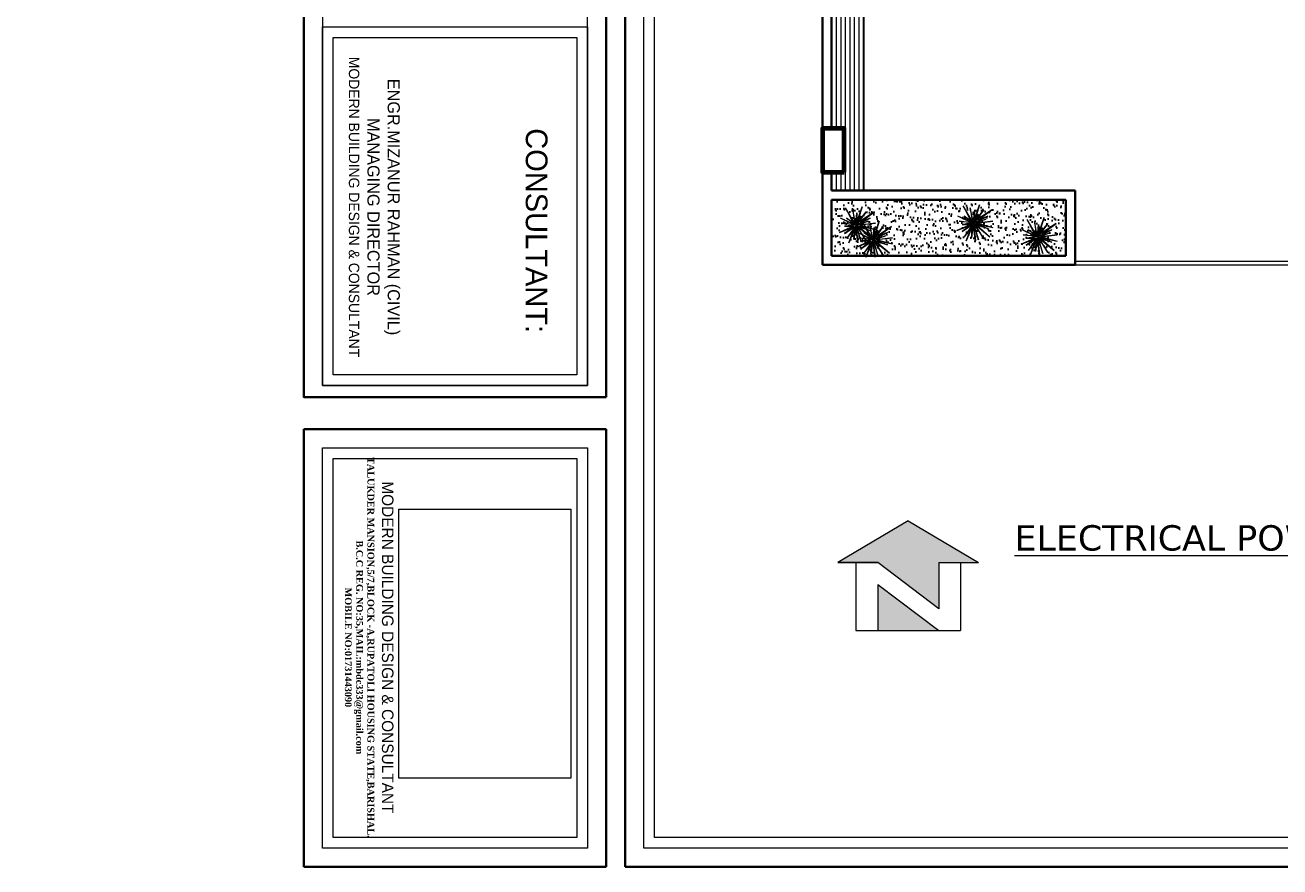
# Model space of a CAD drawing. Header units: inches. Extents: x 109699 to 44449955, y -10987 to 15824140.
# Drawn here: x 203127 to 203821, y -4569 to -4104 of the extents above; entities that cross this region are included whole.
import ezdxf

# ---------------------------------------------------------------- set-up
doc = ezdxf.new("R2010")
doc.units = ezdxf.units.IN
doc.header["$LTSCALE"] = 5
doc.header["$MEASUREMENT"] = 0
doc.layers.get('0').update_dxf_attribs({"color": 123})
for name, color, linetype, lineweight in [('@NORMAL', 7, 'Continuous', 5), ('cloumn', 253, 'Continuous', 60), ('dimen', 20, 'Continuous', 15), ('FIX', 8, 'Continuous', 15), ('H', 252, 'Continuous', 9), ('leter', 140, 'Continuous', 13), ('Plant', 94, 'Continuous', 0), ('Railling', 8, 'Continuous', 5), ('Text', 7, 'Continuous', 0), ('Wall-01', 250, 'Continuous', 50), ('WALL-1', 8, 'Continuous', 9)]:
    doc.layers.add(name, color=color, linetype=linetype, lineweight=lineweight)
doc.layers.add('T', color=8, linetype='Continuous')
doc.styles.add('AR8', font='swisscl.ttf')
doc.styles.get("Standard").update_dxf_attribs({"font": 'times.ttf'})
picture_1 = doc.add_image_def('image1.png', size_in_pixel=(745, 477))

# ---------------------------------------------------------------- blocks, each defined once
blk = doc.blocks.new('zxczxczxcz')
at = {"layer": '@NORMAL'}
for points in [[(177327.54, -15450.1), (175295.18, -15450.1), (175295.18, -14276.83), (177327.54, -14276.83)], [(177319.91, -15442.46), (175302.82, -15442.46), (175302.82, -14284.47), (177319.91, -14284.47)]]:
    blk.add_lwpolyline(points, close=True, dxfattribs=at)
at = {"layer": 'Text', "lineweight": 30}
for p, q in [((177028.82, -15692.58), (177028.82, -15476.83)), ((177340.91, -15476.83), (177028.82, -15476.83)), ((177340.91, -15476.83), (177340.91, -15692.58)), ((177340.91, -15692.58), (177028.82, -15692.58))]:
    blk.add_line(p, q, dxfattribs=at)
at = {"layer": 'Text'}
for p, q in [((177340.91, -15692.58), (177340.91, -15476.83)), ((177340.91, -15692.58), (177340.91, -15476.83)), ((176741.98, -15490.2), (176997.69, -15490.2)), ((176741.98, -15679.21), (176741.98, -15490.2)), ((176997.69, -15490.2), (176997.69, -15679.21)), ((177042.19, -15490.2), (177327.54, -15490.2)), ((177042.19, -15679.21), (177042.19, -15490.2)), ((177327.54, -15490.2), (177327.54, -15679.21)), ((176749.61, -15497.83), (176990.05, -15497.83)), ((176749.61, -15671.58), (176749.61, -15497.83)), ((176990.05, -15497.83), (176990.05, -15671.58)), ((177049.83, -15497.83), (177319.91, -15497.83)), ((177049.83, -15671.58), (177049.83, -15497.83)), ((177319.91, -15497.83), (177319.91, -15671.58)), ((176990.05, -15671.58), (176749.61, -15671.58)), ((177319.91, -15671.58), (177049.83, -15671.58)), ((176997.69, -15679.21), (176741.98, -15679.21)), ((177327.54, -15679.21), (177042.19, -15679.21))]:
    blk.add_line(p, q, dxfattribs=at)
at = {"layer": 'Text', "lineweight": 30}
blk.add_lwpolyline([(177005.91, -15476.83), (175281.82, -15476.83), (175281.82, -15692.58), (177005.91, -15692.58)], close=True, dxfattribs=at)
at = {"layer": 'Text'}
blk.add_lwpolyline([(176997.69, -15490.2), (175295.18, -15490.2), (175295.18, -15679.21), (176997.69, -15679.21)], close=True, dxfattribs=at)
at = {"layer": 'WALL-1', "lineweight": 30}
blk.add_line((177340.91, -14263.47), (177340.91, -15463.47), dxfattribs=at)
blk.add_lwpolyline([(177340.91, -15463.47), (175281.82, -15463.47), (175281.82, -14263.47), (177340.91, -14263.47)], close=True, dxfattribs=at)
at = {"layer": 'leter', "insert": (177184.41, -15628.6), "char_height": 3.9766, "width": 400.6803, "attachment_point": 2}
blk.add_mtext('{\\fFranklin Gothic Medium|b0|i0|c0|p34;\\H2.066x;\\C5;MODERN BUILDING DESIGN & CONSULTANT\\H1.2x; \\C256; \\P\\fTimes New Roman|b1|i0|c0|p18;\\H0.4899x;\\C7;TALUKDER MANSION,5/7,BLOCK -A,RUPATOLI HOUSING STATE,BARISHAL.\\PB.C.C REG. NO:35,MAIL:mbdc333@gmail.com\\PMOBILE NO:01731443090\\P\\fFranklin Gothic Medium|b0|i0|c0|p34;\\H0.8231x;\\C256;                             }', dxfattribs=at)
at = {"layer": 'Text'}
for s, insert, char_height, width, attachment_point in [('{\\fFranklin Gothic Medium|b0|i0|c0|p34;\\C1;CONSULTANT:}', (176814.27, -15518.75, 279.51), 15.4791, 414.2273, 1), ('{\\fFranklin Gothic Medium|b0|i0|c0|p34;\\C0;ENGR.MIZANUR RAHMAN (CIVIL)\\PMANAGING DIRECTOR\\P\\H0.8571x;MODERN BUILDING DESIGN & CONSULTANT}', (176870.43, -15624.08, -11.9), 8.6683, 331.3818, 2)]:
    blk.add_mtext(s, dxfattribs=dict(at, insert=insert, char_height=char_height, width=width, attachment_point=attachment_point))
at = {"layer": '@NORMAL', "color": 0}
image = blk.add_image(picture_1, insert=(177085.79, -15624.87), size_in_units=(191.86, 122.84), rotation=0, dxfattribs=dict(at, brightness=35, contrast=59))
image.dxf.flags = 7
blk = doc.blocks.new('mnb')
at = {"layer": 'dimen'}
h = blk.add_hatch(color=256, dxfattribs=at)
h.paths.add_polyline_path([(-27.51, 26.5), (-11.92, 26.5), (11.92, 8.5), (11.92, 26.5), (27.48, 26.5), (-0.01, 42.79)])
h.paths.add_polyline_path([(11.92, 0), (-11.92, 17.99), (-11.92, 0)])
for p, q in [((-0.01, 42.79), (-27.51, 26.5)), ((-0.01, 42.79), (27.48, 26.5)), ((-27.51, 26.5), (-11.92, 26.5)), ((-27.51, 26.5), (-11.92, 26.5)), ((-13.34, 26.5), (-27.51, 26.5)), ((-20.42, 26.5), (-20.42, 0)), ((-11.92, 26.5), (-13.34, 26.5)), ((-11.92, 26.5), (-13.34, 26.5)), ((11.92, 8.5), (-11.92, 26.5)), ((11.92, 26.5), (27.48, 26.5)), ((11.92, 26.5), (11.92, 8.5)), ((13.36, 26.5), (27.48, 26.5)), ((20.42, 26.5), (20.42, 0)), ((-11.92, 17.99), (11.92, 0)), ((-11.92, 17.99), (-11.92, 0)), ((-20.42, 0), (20.42, 0))]:
    blk.add_line(p, q, dxfattribs=at)
blk = doc.blocks.new('TREEN')
at = {"color": 250, "linetype": 'ByBlock'}
for p, q in [((-87, 121), (-361, 499)), ((0, 0), (-194, 388)), ((-8, 75), (-55, 527)), ((0, 0), (111, 527)), ((0, 0), (139, 388)), ((35, 43), (361, 444)), ((-83, 28), (-499, 166)), ((0, 0), (-416, -83)), ((0, 0), (-361, 277)), ((0, 0), (-333, 28)), ((0, 0), (-250, 139)), ((0, 0), (-194, -416)), ((0, 0), (-194, -250)), ((0, 0), (-111, 333)), ((0, 0), (-55, -388)), ((0, 0), (444, 139)), ((0, 0), (471, 55)), ((0, 0), (28, -305)), ((31, 21), (416, 277)), ((-60, -35), (-471, -277)), ((27, -4), (388, -55)), ((28, -63), (194, -444)), ((34, -24), (361, -250)), ((50, -68), (222, -305)), ((63, -26), (471, -194))]:
    blk.add_line(p, q, dxfattribs=at)
at = {"color": 0, "linetype": 'ByBlock'}
for p, q in [((-361, 499), (-65, 55)), ((-194, 388), (-87, 121)), ((-55, 527), (0, 111)), ((0, 111), (111, 527)), ((361, 444), (61, 98)), ((139, 388), (61, 98)), ((-499, 166), (-139, 55)), ((-361, 277), (-65, 55)), ((-333, 28), (-83, 28)), ((-250, 139), (-139, 55)), ((-111, 333), (-8, 75)), ((-65, 55), (-28, 28)), ((-65, 55), (-28, 28)), ((471, 55), (27, -4)), ((444, 139), (31, 21)), ((416, 277), (35, 43)), ((-471, -277), (-93, -88)), ((-416, -83), (-60, -35)), ((-28, -83), (-194, -416)), ((-194, -250), (-93, -88)), ((-93, -88), (-60, -35)), ((-93, -88), (-60, -35)), ((-55, -388), (-28, -83)), ((28, -305), (28, -63)), ((222, -305), (34, -24)), ((194, -444), (50, -68)), ((388, -55), (63, -26)), ((471, -194), (111, -55)), ((111, -55), (361, -250))]:
    blk.add_line(p, q, dxfattribs=at)

msp = doc.modelspace()

# ---------------------------------------------------------------- hatches: boundary and pattern name
at = {"layer": 'dimen'}
h = msp.add_hatch(color=256, dxfattribs=at)
h.paths.add_polyline_path([(203576.33, -4400.8), (203598.39, -4400.8), (203632.12, -4426.27), (203632.12, -4400.8), (203654.15, -4400.8), (203615.24, -4377.74)])
h.paths.add_polyline_path([(203632.12, -4438.3), (203598.39, -4412.83), (203598.39, -4438.3)])
at = {"layer": 'FIX'}
h = msp.add_hatch(dxfattribs=at)
h.set_pattern_fill('ANSI31', color=256, scale=20, angle=225)
h.set_pattern_definition([(270, (180180.6222, 2534441.854), (2.5, -1e-15), [])])
h.paths.add_polyline_path([(203590.88, -3977.36), (203572.88, -3977.36), (203572.88, -4161.14), (203579.88, -4161.14), (203579.88, -4185.14), (203572.88, -4185.14), (203572.88, -4195.36), (203590.88, -4195.36)])
at = {"layer": 'T', "ltscale": 0.5, "true_color": 0x007500}
h = msp.add_hatch(dxfattribs=at)
h.set_pattern_fill('AR-SAND', color=96, scale=3, angle=-14.0123, style=0)
h.set_pattern_definition([(23.48769515, (180180.622, 2534441.854), (1.2162703475, 5.654223947), [0, -4.56, 0, -5.1, 0, -4.875]), (353.48769515, (180180.622, 2534441.854), (7.201325328, 6.928959194), [0, -2.46, 0, -4.11, 0, -1.575]), (313.48769515, (180177.042, 2534442.7475), (9.068540707, -2.245612053), [0, -1.5, 0, -5.4, 0, -7.05]), (303.48769515, (180177.042, 2534442.7475), (9.387562105, 0.371054944), [0, -0.75, 0, -3.54, 0, -4.05])])
h.paths.add_polyline_path([(203572.88, -4200.36), (203572.88, -4231.36), (203702.38, -4231.36), (203702.38, -4200.36)])

# ---------------------------------------------------------------- linework, layer by layer
at = {"layer": 'cloumn', "elevation": -0.11}
msp.add_lwpolyline([(203579.88, -4185.14), (203579.88, -4161.14), (203567.88, -4161.14), (203567.88, -4185.14)], close=True, dxfattribs=at)
at = {"layer": 'dimen'}
for p, q in [((203615.24, -4377.74), (203576.33, -4400.8)), ((203615.24, -4377.74), (203654.15, -4400.8)), ((203576.33, -4400.8), (203598.39, -4400.8)), ((203576.33, -4400.8), (203598.39, -4400.8)), ((203596.38, -4400.8), (203576.33, -4400.8)), ((203598.39, -4400.8), (203596.38, -4400.8)), ((203598.39, -4400.8), (203596.38, -4400.8)), ((203632.12, -4426.27), (203598.39, -4400.8)), ((203632.12, -4400.8), (203654.15, -4400.8)), ((203632.12, -4400.8), (203632.12, -4426.27)), ((203634.16, -4400.8), (203654.15, -4400.8)), ((203644.16, -4400.8), (203644.16, -4438.3)), ((203598.39, -4412.83), (203632.12, -4438.3)), ((203598.39, -4412.83), (203598.39, -4438.3))]:
    msp.add_line(p, q, dxfattribs=at)
at = {"layer": 'H'}
msp.add_line((203590.88, -4195.36, -0.01), (203590.88, -3977.36, -0.11), dxfattribs=at)
at = {"layer": 'Railling'}
for p, q in [((203707.38, -4234.36, -0.01), (203846.95, -4234.36, -0.01)), ((203707.38, -4236.36, -0.01), (203846.95, -4236.36, -0.01))]:
    msp.add_line(p, q, dxfattribs=at)
at = {"layer": 'WALL-1', "lineweight": 30}
for p, q in [((203567.88, -4236.36, -0.11), (203567.88, -3977.36, -0.11)), ((203572.88, -4161.14, -0.11), (203572.88, -3977.36, -0.11)), ((203572.88, -4195.36, -0.11), (203572.88, -4185.14, -0.11)), ((203707.38, -4195.36, -0.11), (203572.88, -4195.36, -0.11)), ((203572.88, -4231.36, -0.11), (203572.88, -4200.36, -0.11)), ((203702.38, -4200.36, -0.11), (203572.88, -4200.36, -0.11)), ((203702.38, -4231.36, -0.01), (203702.38, -4200.36, -0.01)), ((203707.38, -4231.36, -0.01), (203707.38, -4195.36, -0.01)), ((203702.38, -4231.36, -0.11), (203572.88, -4231.36, -0.11)), ((203707.38, -4236.36, -0.01), (203707.38, -4231.36, -0.01)), ((203707.38, -4236.36, -0.11), (203567.88, -4236.36, -0.11))]:
    msp.add_line(p, q, dxfattribs=at)

# ---------------------------------------------------------------- block references
at = {"layer": 'Plant', "xscale": 0.02049739999347366, "yscale": 0.02049739999347366, "zscale": 0.02049739999347366, "rotation": 270}
for p in [(203586.36, -4214.48, -0.01), (203651.26, -4213.42, -0.01), (203595.79, -4222.52, -0.01), (203686.7, -4220.95, -0.11)]:
    msp.add_blockref('TREEN', p, dxfattribs=at)
at = {"layer": 'Wall-01', "xscale": 1.415232000028482, "yscale": 1.415232000028482, "zscale": 1.415232000028482}
msp.add_blockref('mnb', (203615.26, -4438.3), dxfattribs=at)
at = {"layer": 'WALL-1', "linetype": 'Continuous', "xscale": 0.7745455872000001, "yscale": 0.7745455872000001, "zscale": 0.7745455872000001, "rotation": 270}
msp.add_blockref('zxczxczxcz', (215435.97, 132789.8), dxfattribs=at)

# ---------------------------------------------------------------- texts
at = {"layer": 'Text', "insert": (203674, -4380.12, 1328.94), "char_height": 14, "width": 856.5915, "attachment_point": 1, "style": 'AR8'}
msp.add_mtext('\\A1;{\\fVerdana|b0|i0|c0|p34;\\LELECTRICAL POWER SOCKET LAYOUT}', dxfattribs=at)

doc.saveas('drawing.dxf')
